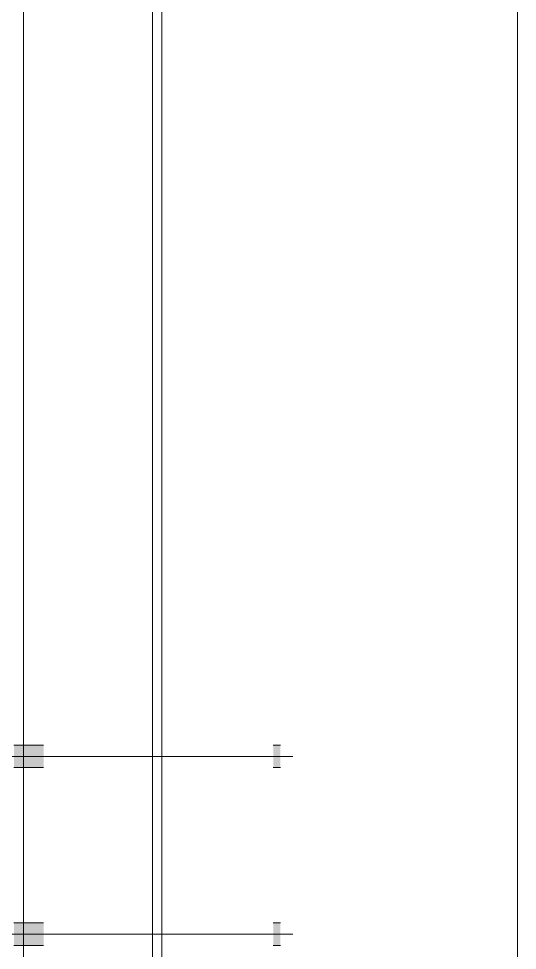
# Model space of a CAD drawing. Header units: millimetres. Extents: x -220592 to 404889, y -217665 to 38245.
# Drawn here: x 7566.53 to 7570.74, y -48079.91 to -48072.05 of the extents above; entities that cross this region are included whole.
import ezdxf

# ---------------------------------------------------------------- set-up
doc = ezdxf.new("R2010")
doc.units = ezdxf.units.MM
doc.linetypes.add('XKITLINE00', pattern=[0])
doc.layers.add('000 - 0_HIDE_OBJ_FRAMING_DEF_SUB_1', color=1, linetype='Continuous')

# ---------------------------------------------------------------- blocks, each defined once
blk = doc.blocks.new('*A13471')
at = {"layer": '000 - 0_HIDE_OBJ_FRAMING_DEF_SUB_1', "linetype": 'XKITLINE00', "lineweight": 0}
blk.add_line((-166.903352, 124.690788), (-166.903352, 152.690792), dxfattribs=at)
blk = doc.blocks.new('*A13473')
at = {"layer": '000 - 0_HIDE_OBJ_FRAMING_DEF_SUB_1', "linetype": 'XKITLINE00', "lineweight": 0}
blk.add_line((-166.90336, 124.690788), (-166.903358, 152.690792), dxfattribs=at)
blk = doc.blocks.new('*A13993')
at = {"layer": '000 - 0_HIDE_OBJ_FRAMING_DEF_SUB_1', "linetype": 'XKITLINE00', "lineweight": 0}
for p, q in [((-171.073485, 124.940805), (-171.073485, 152.440805)), ((-169.983485, 124.940805), (-169.983485, 152.440805)), ((-169.903485, 128.690805), (-169.903485, 148.690805))]:
    blk.add_line(p, q, dxfattribs=at)
blk = doc.blocks.new('*A14087')
at = {"layer": '000 - 0_HIDE_OBJ_FRAMING_DEF_SUB_1'}
for points in [[(-170.9034, 131.8435), (-171.1534, 131.8435), (-171.1534, 132.0335), (-170.9034, 132.0335)], [(-170.9034, 131.8435), (-171.1534, 131.8435), (-171.1534, 132.0335), (-170.9034, 132.0335)], [(-168.9034, 131.8435), (-168.9634, 131.8435), (-168.9634, 132.0335), (-168.9034, 132.0335)], [(-168.9034, 131.8435), (-168.9634, 131.8435), (-168.9634, 132.0335), (-168.9034, 132.0335)], [(-170.9034, 130.3435), (-171.1534, 130.3435), (-171.1534, 130.5335), (-170.9034, 130.5335)], [(-170.9034, 130.3435), (-171.1534, 130.3435), (-171.1534, 130.5335), (-170.9034, 130.5335)], [(-168.9034, 130.3435), (-168.9634, 130.3435), (-168.9634, 130.5335), (-168.9034, 130.5335)], [(-168.9034, 130.3435), (-168.9634, 130.3435), (-168.9634, 130.5335), (-168.9034, 130.5335)]]:
    blk.add_hatch(color=256, dxfattribs=at).paths.add_polyline_path(points, flags=17)
at = {"layer": '000 - 0_HIDE_OBJ_FRAMING_DEF_SUB_1', "linetype": 'XKITLINE00', "lineweight": 0}
for p, q in [((-170.9034, 132.0335), (-171.1534, 132.0335)), ((-170.9034, 132.0335), (-171.1534, 132.0335)), ((-168.9034, 132.0335), (-168.9634, 132.0335)), ((-168.9034, 132.0335), (-168.9634, 132.0335)), ((-168.7978, 131.9385), (-171.5034, 131.9385)), ((-168.7978, 131.9385), (-171.5034, 131.9385)), ((-170.9034, 131.8435), (-171.1534, 131.8435)), ((-170.9034, 131.8435), (-171.1534, 131.8435)), ((-168.9034, 131.8435), (-168.9634, 131.8435)), ((-168.9034, 131.8435), (-168.9634, 131.8435)), ((-170.9034, 130.5335), (-171.1534, 130.5335)), ((-170.9034, 130.5335), (-171.1534, 130.5335)), ((-168.9034, 130.5335), (-168.9634, 130.5335)), ((-168.9034, 130.5335), (-168.9634, 130.5335)), ((-168.7978, 130.4385), (-171.5034, 130.4385)), ((-168.7978, 130.4385), (-171.5034, 130.4385)), ((-170.9034, 130.3435), (-171.1534, 130.3435)), ((-170.9034, 130.3435), (-171.1534, 130.3435)), ((-168.9034, 130.3435), (-168.9634, 130.3435)), ((-168.9034, 130.3435), (-168.9634, 130.3435))]:
    blk.add_line(p, q, dxfattribs=at)

msp = doc.modelspace()

# ---------------------------------------------------------------- block references
at = {"lineweight": 0}
for name in ['*A13471', '*A13473', '*A13993', '*A14087']:
    msp.add_blockref(name, (7737.6457, -48210.2152), dxfattribs=at)

doc.saveas('drawing.dxf')
